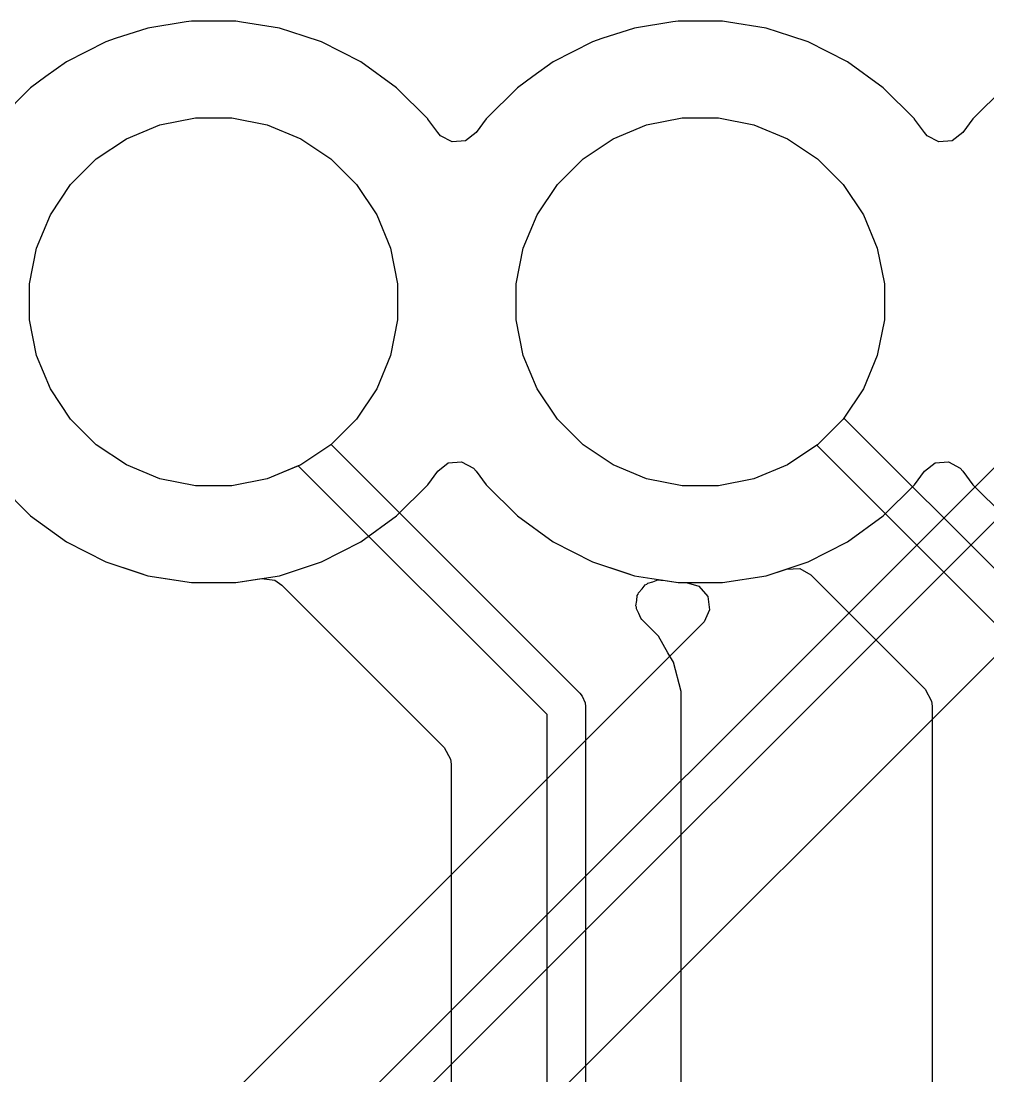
# Model space of a CAD drawing. Header units: inches. Extents: x 6.57 to 9.79, y -8.72 to -3.17.
# Drawn here: x 7.9392 to 8.1378, y -5.3866 to -5.1698 of the extents above; entities that cross this region are included whole.
import ezdxf

# ---------------------------------------------------------------- set-up
doc = ezdxf.new("R2010")
doc.units = ezdxf.units.IN
doc.header["$MEASUREMENT"] = 0
doc.layers.add('In1.Cu', color=91, linetype='CONTINUOUS', true_color=0x7fc87f)

msp = doc.modelspace()

# ---------------------------------------------------------------- linework, layer by layer
at = {"layer": 'In1.Cu', "linetype": 'CONTINUOUS'}
for p, q in [((7.9731, -5.16997), (7.96521, -5.17122)), ((7.9731, -5.16997), (7.96521, -5.17122)), ((7.9731, -5.16997), (7.96521, -5.17122)), ((7.9731, -5.16997), (7.96521, -5.17122)), ((7.97418, -5.1698), (7.9731, -5.16997)), ((7.97418, -5.1698), (7.9731, -5.16997)), ((7.97418, -5.1698), (7.9731, -5.16997)), ((7.97418, -5.1698), (7.9731, -5.16997)), ((7.98326, -5.1698), (7.97418, -5.1698)), ((7.98326, -5.1698), (7.97418, -5.1698)), ((7.98326, -5.1698), (7.97418, -5.1698)), ((7.98326, -5.1698), (7.97418, -5.1698)), ((7.98449, -5.16999), (7.98326, -5.1698)), ((7.98449, -5.16999), (7.98326, -5.1698)), ((7.98449, -5.16999), (7.98326, -5.1698)), ((7.98449, -5.16999), (7.98326, -5.1698)), ((7.99224, -5.17122), (7.98449, -5.16999)), ((7.99224, -5.17122), (7.98449, -5.16999)), ((7.99224, -5.17122), (7.98449, -5.16999)), ((7.99224, -5.17122), (7.98449, -5.16999)), ((8.0731, -5.16997), (8.06521, -5.17122)), ((8.0731, -5.16997), (8.06521, -5.17122)), ((8.0731, -5.16997), (8.06521, -5.17122)), ((8.0731, -5.16997), (8.06521, -5.17122)), ((8.07418, -5.1698), (8.0731, -5.16997)), ((8.07418, -5.1698), (8.0731, -5.16997)), ((8.07418, -5.1698), (8.0731, -5.16997)), ((8.07418, -5.1698), (8.0731, -5.16997)), ((8.08326, -5.1698), (8.07418, -5.1698)), ((8.08326, -5.1698), (8.07418, -5.1698)), ((8.08326, -5.1698), (8.07418, -5.1698)), ((8.08326, -5.1698), (8.07418, -5.1698)), ((8.08449, -5.16999), (8.08326, -5.1698)), ((8.08449, -5.16999), (8.08326, -5.1698)), ((8.08449, -5.16999), (8.08326, -5.1698)), ((8.08449, -5.16999), (8.08326, -5.1698)), ((8.09224, -5.17122), (8.08449, -5.16999)), ((8.09224, -5.17122), (8.08449, -5.16999)), ((8.09224, -5.17122), (8.08449, -5.16999)), ((8.09224, -5.17122), (8.08449, -5.16999)), ((7.96521, -5.17122), (7.95848, -5.17341)), ((7.96521, -5.17122), (7.95848, -5.17341)), ((7.96521, -5.17122), (7.95848, -5.17341)), ((7.96521, -5.17122), (7.95848, -5.17341)), ((7.99732, -5.17287), (7.99224, -5.17122)), ((7.99732, -5.17287), (7.99224, -5.17122)), ((7.99732, -5.17287), (7.99224, -5.17122)), ((7.99732, -5.17287), (7.99224, -5.17122)), ((8.00087, -5.17403), (7.99732, -5.17287)), ((8.00087, -5.17403), (7.99732, -5.17287)), ((8.00087, -5.17403), (7.99732, -5.17287)), ((8.00087, -5.17403), (7.99732, -5.17287)), ((8.06521, -5.17122), (8.05848, -5.17341)), ((8.06521, -5.17122), (8.05848, -5.17341)), ((8.06521, -5.17122), (8.05848, -5.17341)), ((8.06521, -5.17122), (8.05848, -5.17341)), ((8.09732, -5.17287), (8.09224, -5.17122)), ((8.09732, -5.17287), (8.09224, -5.17122)), ((8.09732, -5.17287), (8.09224, -5.17122)), ((8.09732, -5.17287), (8.09224, -5.17122)), ((8.10087, -5.17403), (8.09732, -5.17287)), ((8.10087, -5.17403), (8.09732, -5.17287)), ((8.10087, -5.17403), (8.09732, -5.17287)), ((8.10087, -5.17403), (8.09732, -5.17287)), ((7.95657, -5.17403), (7.94848, -5.17815)), ((7.95657, -5.17403), (7.94848, -5.17815)), ((7.95657, -5.17403), (7.94848, -5.17815)), ((7.95657, -5.17403), (7.94848, -5.17815)), ((7.95848, -5.17341), (7.95657, -5.17403)), ((7.95848, -5.17341), (7.95657, -5.17403)), ((7.95848, -5.17341), (7.95657, -5.17403)), ((7.95848, -5.17341), (7.95657, -5.17403)), ((7.95657, -5.17403), (7.95657, -5.17403)), ((7.95657, -5.17403), (7.95657, -5.17403)), ((7.95657, -5.17403), (7.95657, -5.17403)), ((7.95657, -5.17403), (7.95657, -5.17403)), ((7.95657, -5.17403), (7.95657, -5.17403)), ((7.95657, -5.17403), (7.95657, -5.17403)), ((7.95657, -5.17403), (7.95657, -5.17403)), ((7.95657, -5.17403), (7.95657, -5.17403)), ((8.00897, -5.17815), (8.00087, -5.17403)), ((8.00897, -5.17815), (8.00087, -5.17403)), ((8.00897, -5.17815), (8.00087, -5.17403)), ((8.00897, -5.17815), (8.00087, -5.17403)), ((8.05657, -5.17403), (8.04848, -5.17815)), ((8.05657, -5.17403), (8.04848, -5.17815)), ((8.05657, -5.17403), (8.04848, -5.17815)), ((8.05657, -5.17403), (8.04848, -5.17815)), ((8.05848, -5.17341), (8.05657, -5.17403)), ((8.05848, -5.17341), (8.05657, -5.17403)), ((8.05848, -5.17341), (8.05657, -5.17403)), ((8.05848, -5.17341), (8.05657, -5.17403)), ((8.05657, -5.17403), (8.05657, -5.17403)), ((8.05657, -5.17403), (8.05657, -5.17403)), ((8.05657, -5.17403), (8.05657, -5.17403)), ((8.05657, -5.17403), (8.05657, -5.17403)), ((8.05657, -5.17403), (8.05657, -5.17403)), ((8.05657, -5.17403), (8.05657, -5.17403)), ((8.05657, -5.17403), (8.05657, -5.17403)), ((8.05657, -5.17403), (8.05657, -5.17403)), ((8.10897, -5.17815), (8.10087, -5.17403)), ((8.10897, -5.17815), (8.10087, -5.17403)), ((8.10897, -5.17815), (8.10087, -5.17403)), ((8.10897, -5.17815), (8.10087, -5.17403)), ((7.94848, -5.17815), (7.94429, -5.1812)), ((7.94848, -5.17815), (7.94429, -5.1812)), ((7.94848, -5.17815), (7.94429, -5.1812)), ((7.94848, -5.17815), (7.94429, -5.1812)), ((8.01632, -5.18349), (8.00897, -5.17815)), ((8.01632, -5.18349), (8.00897, -5.17815)), ((8.01632, -5.18349), (8.00897, -5.17815)), ((8.01632, -5.18349), (8.00897, -5.17815)), ((8.04848, -5.17815), (8.04429, -5.1812)), ((8.04848, -5.17815), (8.04429, -5.1812)), ((8.04848, -5.17815), (8.04429, -5.1812)), ((8.04848, -5.17815), (8.04429, -5.1812)), ((8.11632, -5.18349), (8.10897, -5.17815)), ((8.11632, -5.18349), (8.10897, -5.17815)), ((8.11632, -5.18349), (8.10897, -5.17815)), ((8.11632, -5.18349), (8.10897, -5.17815)), ((7.94429, -5.1812), (7.94113, -5.18349)), ((7.94429, -5.1812), (7.94113, -5.18349)), ((7.94429, -5.1812), (7.94113, -5.18349)), ((7.94429, -5.1812), (7.94113, -5.18349)), ((8.04429, -5.1812), (8.04113, -5.18349)), ((8.04429, -5.1812), (8.04113, -5.18349)), ((8.04429, -5.1812), (8.04113, -5.18349)), ((8.04429, -5.1812), (8.04113, -5.18349)), ((7.94113, -5.18349), (7.93471, -5.18991)), ((7.94113, -5.18349), (7.93471, -5.18991)), ((7.94113, -5.18349), (7.93471, -5.18991)), ((7.94113, -5.18349), (7.93471, -5.18991)), ((7.94113, -5.18349), (7.94113, -5.18349)), ((7.94113, -5.18349), (7.94113, -5.18349)), ((7.94113, -5.18349), (7.94113, -5.18349)), ((7.94113, -5.18349), (7.94113, -5.18349)), ((7.94113, -5.18349), (7.94113, -5.18349)), ((7.94113, -5.18349), (7.94113, -5.18349)), ((7.94113, -5.18349), (7.94113, -5.18349)), ((7.94113, -5.18349), (7.94113, -5.18349)), ((8.02274, -5.18991), (8.01632, -5.18349)), ((8.02274, -5.18991), (8.01632, -5.18349)), ((8.02274, -5.18991), (8.01632, -5.18349)), ((8.02274, -5.18991), (8.01632, -5.18349)), ((8.04113, -5.18349), (8.03471, -5.18991)), ((8.04113, -5.18349), (8.03471, -5.18991)), ((8.04113, -5.18349), (8.03471, -5.18991)), ((8.04113, -5.18349), (8.03471, -5.18991)), ((8.04113, -5.18349), (8.04113, -5.18349)), ((8.04113, -5.18349), (8.04113, -5.18349)), ((8.04113, -5.18349), (8.04113, -5.18349)), ((8.04113, -5.18349), (8.04113, -5.18349)), ((8.04113, -5.18349), (8.04113, -5.18349)), ((8.04113, -5.18349), (8.04113, -5.18349)), ((8.04113, -5.18349), (8.04113, -5.18349)), ((8.04113, -5.18349), (8.04113, -5.18349)), ((8.12274, -5.18991), (8.11632, -5.18349)), ((8.12274, -5.18991), (8.11632, -5.18349)), ((8.12274, -5.18991), (8.11632, -5.18349)), ((8.12274, -5.18991), (8.11632, -5.18349)), ((8.14113, -5.18349), (8.13471, -5.18991)), ((8.14113, -5.18349), (8.13471, -5.18991)), ((8.14113, -5.18349), (8.13471, -5.18991)), ((8.14113, -5.18349), (8.13471, -5.18991)), ((7.96769, -5.19114), (7.975, -5.18969)), ((7.96769, -5.19114), (7.975, -5.18969)), ((7.96769, -5.19114), (7.975, -5.18969)), ((7.96769, -5.19114), (7.975, -5.18969)), ((7.975, -5.18969), (7.98245, -5.18969)), ((7.975, -5.18969), (7.98245, -5.18969)), ((7.975, -5.18969), (7.98245, -5.18969)), ((7.975, -5.18969), (7.98245, -5.18969)), ((7.98245, -5.18969), (7.98975, -5.19114)), ((7.98245, -5.18969), (7.98975, -5.19114)), ((7.98245, -5.18969), (7.98975, -5.19114)), ((7.98245, -5.18969), (7.98975, -5.19114)), ((8.02275, -5.18993), (8.02274, -5.18991)), ((8.02275, -5.18993), (8.02274, -5.18991)), ((8.02275, -5.18993), (8.02274, -5.18991)), ((8.02275, -5.18993), (8.02274, -5.18991)), ((8.02477, -5.19271), (8.02275, -5.18993)), ((8.02477, -5.19271), (8.02275, -5.18993)), ((8.02477, -5.19271), (8.02275, -5.18993)), ((8.02477, -5.19271), (8.02275, -5.18993)), ((8.03471, -5.18991), (8.03267, -5.19271)), ((8.03471, -5.18991), (8.03267, -5.19271)), ((8.03471, -5.18991), (8.03267, -5.19271)), ((8.03471, -5.18991), (8.03267, -5.19271)), ((8.06769, -5.19114), (8.075, -5.18969)), ((8.06769, -5.19114), (8.075, -5.18969)), ((8.06769, -5.19114), (8.075, -5.18969)), ((8.06769, -5.19114), (8.075, -5.18969)), ((8.075, -5.18969), (8.08245, -5.18969)), ((8.075, -5.18969), (8.08245, -5.18969)), ((8.075, -5.18969), (8.08245, -5.18969)), ((8.075, -5.18969), (8.08245, -5.18969)), ((8.08245, -5.18969), (8.08975, -5.19114)), ((8.08245, -5.18969), (8.08975, -5.19114)), ((8.08245, -5.18969), (8.08975, -5.19114)), ((8.08245, -5.18969), (8.08975, -5.19114)), ((8.12275, -5.18993), (8.12274, -5.18991)), ((8.12275, -5.18993), (8.12274, -5.18991)), ((8.12275, -5.18993), (8.12274, -5.18991)), ((8.12275, -5.18993), (8.12274, -5.18991)), ((8.12477, -5.19271), (8.12275, -5.18993)), ((8.12477, -5.19271), (8.12275, -5.18993)), ((8.12477, -5.19271), (8.12275, -5.18993)), ((8.12477, -5.19271), (8.12275, -5.18993)), ((8.13471, -5.18991), (8.13267, -5.19271)), ((8.13471, -5.18991), (8.13267, -5.19271)), ((8.13471, -5.18991), (8.13267, -5.19271)), ((8.13471, -5.18991), (8.13267, -5.19271)), ((7.96081, -5.19399), (7.96769, -5.19114)), ((7.96081, -5.19399), (7.96769, -5.19114)), ((7.96081, -5.19399), (7.96769, -5.19114)), ((7.96081, -5.19399), (7.96769, -5.19114)), ((7.98975, -5.19114), (7.99664, -5.19399)), ((7.98975, -5.19114), (7.99664, -5.19399)), ((7.98975, -5.19114), (7.99664, -5.19399)), ((7.98975, -5.19114), (7.99664, -5.19399)), ((8.06081, -5.19399), (8.06769, -5.19114)), ((8.06081, -5.19399), (8.06769, -5.19114)), ((8.06081, -5.19399), (8.06769, -5.19114)), ((8.06081, -5.19399), (8.06769, -5.19114)), ((8.08975, -5.19114), (8.09664, -5.19399)), ((8.08975, -5.19114), (8.09664, -5.19399)), ((8.08975, -5.19114), (8.09664, -5.19399)), ((8.08975, -5.19114), (8.09664, -5.19399)), ((7.95462, -5.19813), (7.96081, -5.19399)), ((7.95462, -5.19813), (7.96081, -5.19399)), ((7.95462, -5.19813), (7.96081, -5.19399)), ((7.95462, -5.19813), (7.96081, -5.19399)), ((7.99664, -5.19399), (8.00283, -5.19813)), ((7.99664, -5.19399), (8.00283, -5.19813)), ((7.99664, -5.19399), (8.00283, -5.19813)), ((7.99664, -5.19399), (8.00283, -5.19813)), ((8.02532, -5.19335), (8.02477, -5.19271)), ((8.02532, -5.19335), (8.02477, -5.19271)), ((8.02532, -5.19335), (8.02477, -5.19271)), ((8.02532, -5.19335), (8.02477, -5.19271)), ((8.02775, -5.19463), (8.02532, -5.19335)), ((8.02775, -5.19463), (8.02532, -5.19335)), ((8.02775, -5.19463), (8.02532, -5.19335)), ((8.02775, -5.19463), (8.02532, -5.19335)), ((8.03049, -5.19439), (8.02775, -5.19463)), ((8.03049, -5.19439), (8.02775, -5.19463)), ((8.03049, -5.19439), (8.02775, -5.19463)), ((8.03049, -5.19439), (8.02775, -5.19463)), ((8.03267, -5.19271), (8.03049, -5.19439)), ((8.03267, -5.19271), (8.03049, -5.19439)), ((8.03267, -5.19271), (8.03049, -5.19439)), ((8.03267, -5.19271), (8.03049, -5.19439)), ((8.05462, -5.19813), (8.06081, -5.19399)), ((8.05462, -5.19813), (8.06081, -5.19399)), ((8.05462, -5.19813), (8.06081, -5.19399)), ((8.05462, -5.19813), (8.06081, -5.19399)), ((8.09664, -5.19399), (8.10283, -5.19813)), ((8.09664, -5.19399), (8.10283, -5.19813)), ((8.09664, -5.19399), (8.10283, -5.19813)), ((8.09664, -5.19399), (8.10283, -5.19813)), ((8.12532, -5.19335), (8.12477, -5.19271)), ((8.12532, -5.19335), (8.12477, -5.19271)), ((8.12532, -5.19335), (8.12477, -5.19271)), ((8.12532, -5.19335), (8.12477, -5.19271)), ((8.12775, -5.19463), (8.12532, -5.19335)), ((8.12775, -5.19463), (8.12532, -5.19335)), ((8.12775, -5.19463), (8.12532, -5.19335)), ((8.12775, -5.19463), (8.12532, -5.19335)), ((8.13049, -5.19439), (8.12775, -5.19463)), ((8.13049, -5.19439), (8.12775, -5.19463)), ((8.13049, -5.19439), (8.12775, -5.19463)), ((8.13049, -5.19439), (8.12775, -5.19463)), ((8.13267, -5.19271), (8.13049, -5.19439)), ((8.13267, -5.19271), (8.13049, -5.19439)), ((8.13267, -5.19271), (8.13049, -5.19439)), ((8.13267, -5.19271), (8.13049, -5.19439)), ((7.94935, -5.2034), (7.95462, -5.19813)), ((7.94935, -5.2034), (7.95462, -5.19813)), ((7.94935, -5.2034), (7.95462, -5.19813)), ((7.94935, -5.2034), (7.95462, -5.19813)), ((8.00283, -5.19813), (8.0081, -5.2034)), ((8.00283, -5.19813), (8.0081, -5.2034)), ((8.00283, -5.19813), (8.0081, -5.2034)), ((8.00283, -5.19813), (8.0081, -5.2034)), ((8.04935, -5.2034), (8.05462, -5.19813)), ((8.04935, -5.2034), (8.05462, -5.19813)), ((8.04935, -5.2034), (8.05462, -5.19813)), ((8.04935, -5.2034), (8.05462, -5.19813)), ((8.10283, -5.19813), (8.1081, -5.2034)), ((8.10283, -5.19813), (8.1081, -5.2034)), ((8.10283, -5.19813), (8.1081, -5.2034)), ((8.10283, -5.19813), (8.1081, -5.2034)), ((7.94521, -5.20959), (7.94935, -5.2034)), ((7.94521, -5.20959), (7.94935, -5.2034)), ((7.94521, -5.20959), (7.94935, -5.2034)), ((7.94521, -5.20959), (7.94935, -5.2034)), ((8.0081, -5.2034), (8.01224, -5.20959)), ((8.0081, -5.2034), (8.01224, -5.20959)), ((8.0081, -5.2034), (8.01224, -5.20959)), ((8.0081, -5.2034), (8.01224, -5.20959)), ((8.04521, -5.20959), (8.04935, -5.2034)), ((8.04521, -5.20959), (8.04935, -5.2034)), ((8.04521, -5.20959), (8.04935, -5.2034)), ((8.04521, -5.20959), (8.04935, -5.2034)), ((8.1081, -5.2034), (8.11224, -5.20959)), ((8.1081, -5.2034), (8.11224, -5.20959)), ((8.1081, -5.2034), (8.11224, -5.20959)), ((8.1081, -5.2034), (8.11224, -5.20959)), ((7.94236, -5.21647), (7.94521, -5.20959)), ((7.94236, -5.21647), (7.94521, -5.20959)), ((7.94236, -5.21647), (7.94521, -5.20959)), ((7.94236, -5.21647), (7.94521, -5.20959)), ((8.01224, -5.20959), (8.01509, -5.21647)), ((8.01224, -5.20959), (8.01509, -5.21647)), ((8.01224, -5.20959), (8.01509, -5.21647)), ((8.01224, -5.20959), (8.01509, -5.21647)), ((8.04236, -5.21647), (8.04521, -5.20959)), ((8.04236, -5.21647), (8.04521, -5.20959)), ((8.04236, -5.21647), (8.04521, -5.20959)), ((8.04236, -5.21647), (8.04521, -5.20959)), ((8.11224, -5.20959), (8.11509, -5.21647)), ((8.11224, -5.20959), (8.11509, -5.21647)), ((8.11224, -5.20959), (8.11509, -5.21647)), ((8.11224, -5.20959), (8.11509, -5.21647)), ((7.94091, -5.22378), (7.94236, -5.21647)), ((7.94091, -5.22378), (7.94236, -5.21647)), ((7.94091, -5.22378), (7.94236, -5.21647)), ((7.94091, -5.22378), (7.94236, -5.21647)), ((8.01509, -5.21647), (8.01654, -5.22378)), ((8.01509, -5.21647), (8.01654, -5.22378)), ((8.01509, -5.21647), (8.01654, -5.22378)), ((8.01509, -5.21647), (8.01654, -5.22378)), ((8.04091, -5.22378), (8.04236, -5.21647)), ((8.04091, -5.22378), (8.04236, -5.21647)), ((8.04091, -5.22378), (8.04236, -5.21647)), ((8.04091, -5.22378), (8.04236, -5.21647)), ((8.11509, -5.21647), (8.11654, -5.22378)), ((8.11509, -5.21647), (8.11654, -5.22378)), ((8.11509, -5.21647), (8.11654, -5.22378)), ((8.11509, -5.21647), (8.11654, -5.22378)), ((7.94091, -5.23123), (7.94091, -5.22378)), ((7.94091, -5.23123), (7.94091, -5.22378)), ((7.94091, -5.23123), (7.94091, -5.22378)), ((7.94091, -5.23123), (7.94091, -5.22378)), ((8.01654, -5.22378), (8.01654, -5.23123)), ((8.01654, -5.22378), (8.01654, -5.23123)), ((8.01654, -5.22378), (8.01654, -5.23123)), ((8.01654, -5.22378), (8.01654, -5.23123)), ((8.04091, -5.23123), (8.04091, -5.22378)), ((8.04091, -5.23123), (8.04091, -5.22378)), ((8.04091, -5.23123), (8.04091, -5.22378)), ((8.04091, -5.23123), (8.04091, -5.22378)), ((8.11654, -5.22378), (8.11654, -5.23123)), ((8.11654, -5.22378), (8.11654, -5.23123)), ((8.11654, -5.22378), (8.11654, -5.23123)), ((8.11654, -5.22378), (8.11654, -5.23123)), ((7.94236, -5.23854), (7.94091, -5.23123)), ((7.94236, -5.23854), (7.94091, -5.23123)), ((7.94236, -5.23854), (7.94091, -5.23123)), ((7.94236, -5.23854), (7.94091, -5.23123)), ((8.01654, -5.23123), (8.01509, -5.23854)), ((8.01654, -5.23123), (8.01509, -5.23854)), ((8.01654, -5.23123), (8.01509, -5.23854)), ((8.01654, -5.23123), (8.01509, -5.23854)), ((8.04236, -5.23854), (8.04091, -5.23123)), ((8.04236, -5.23854), (8.04091, -5.23123)), ((8.04236, -5.23854), (8.04091, -5.23123)), ((8.04236, -5.23854), (8.04091, -5.23123)), ((8.11654, -5.23123), (8.11509, -5.23854)), ((8.11654, -5.23123), (8.11509, -5.23854)), ((8.11654, -5.23123), (8.11509, -5.23854)), ((8.11654, -5.23123), (8.11509, -5.23854)), ((7.94521, -5.24542), (7.94236, -5.23854)), ((7.94521, -5.24542), (7.94236, -5.23854)), ((7.94521, -5.24542), (7.94236, -5.23854)), ((7.94521, -5.24542), (7.94236, -5.23854)), ((8.01509, -5.23854), (8.01224, -5.24542)), ((8.01509, -5.23854), (8.01224, -5.24542)), ((8.01509, -5.23854), (8.01224, -5.24542)), ((8.01509, -5.23854), (8.01224, -5.24542)), ((8.04521, -5.24542), (8.04236, -5.23854)), ((8.04521, -5.24542), (8.04236, -5.23854)), ((8.04521, -5.24542), (8.04236, -5.23854)), ((8.04521, -5.24542), (8.04236, -5.23854)), ((8.11509, -5.23854), (8.11224, -5.24542)), ((8.11509, -5.23854), (8.11224, -5.24542)), ((8.11509, -5.23854), (8.11224, -5.24542)), ((8.11509, -5.23854), (8.11224, -5.24542)), ((7.94935, -5.25161), (7.94521, -5.24542)), ((7.94935, -5.25161), (7.94521, -5.24542)), ((7.94935, -5.25161), (7.94521, -5.24542)), ((7.94935, -5.25161), (7.94521, -5.24542)), ((8.01224, -5.24542), (8.0081, -5.25161)), ((8.01224, -5.24542), (8.0081, -5.25161)), ((8.01224, -5.24542), (8.0081, -5.25161)), ((8.01224, -5.24542), (8.0081, -5.25161)), ((8.04935, -5.25161), (8.04521, -5.24542)), ((8.04935, -5.25161), (8.04521, -5.24542)), ((8.04935, -5.25161), (8.04521, -5.24542)), ((8.04935, -5.25161), (8.04521, -5.24542)), ((8.11224, -5.24542), (8.1081, -5.25161)), ((8.11224, -5.24542), (8.1081, -5.25161)), ((8.11224, -5.24542), (8.1081, -5.25161)), ((8.11224, -5.24542), (8.10822, -5.25143)), ((7.95462, -5.25688), (7.94935, -5.25161)), ((7.95462, -5.25688), (7.94935, -5.25161)), ((7.95462, -5.25688), (7.94935, -5.25161)), ((7.95462, -5.25688), (7.94935, -5.25161)), ((7.98934, -5.41132), (8.14923, -5.25143)), ((8.0081, -5.25161), (8.00283, -5.25688)), ((8.0081, -5.25161), (8.00283, -5.25688)), ((8.0081, -5.25161), (8.00283, -5.25688)), ((8.0081, -5.25161), (8.00287, -5.25684)), ((8.05462, -5.25688), (8.04935, -5.25161)), ((8.05462, -5.25688), (8.04935, -5.25161)), ((8.05462, -5.25688), (8.04935, -5.25161)), ((8.05462, -5.25688), (8.04935, -5.25161)), ((8.1081, -5.25161), (8.10283, -5.25688)), ((8.1081, -5.25161), (8.10283, -5.25688)), ((8.1081, -5.25161), (8.10283, -5.25688)), ((8.10822, -5.25143), (8.15278, -5.296)), ((7.96081, -5.26102), (7.95462, -5.25688)), ((7.96081, -5.26102), (7.95462, -5.25688)), ((7.96081, -5.26102), (7.95462, -5.25688)), ((7.96081, -5.26102), (7.95462, -5.25688)), ((8.1548, -5.257), (7.99606, -5.41573)), ((8.00283, -5.25688), (7.99664, -5.26102)), ((8.00283, -5.25688), (7.99664, -5.26102)), ((8.00283, -5.25688), (7.99664, -5.26102)), ((8.00287, -5.25684), (8.05396, -5.30793)), ((8.06081, -5.26102), (8.05462, -5.25688)), ((8.06081, -5.26102), (8.05462, -5.25688)), ((8.06081, -5.26102), (8.05462, -5.25688)), ((8.06081, -5.26102), (8.05462, -5.25688)), ((8.10283, -5.25688), (8.09664, -5.26102)), ((8.10283, -5.25688), (8.09664, -5.26102)), ((8.10283, -5.25688), (8.09664, -5.26102)), ((8.10265, -5.257), (8.09664, -5.26102)), ((8.14606, -5.30041), (8.10265, -5.257)), ((7.96769, -5.26387), (7.96081, -5.26102)), ((7.96769, -5.26387), (7.96081, -5.26102)), ((7.96769, -5.26387), (7.96081, -5.26102)), ((7.96769, -5.26387), (7.96081, -5.26102)), ((7.99664, -5.26102), (7.98975, -5.26387)), ((7.99664, -5.26102), (7.98975, -5.26387)), ((7.99664, -5.26102), (7.98975, -5.26387)), ((7.99613, -5.26123), (7.98975, -5.26387)), ((8.04724, -5.31235), (7.99613, -5.26123)), ((8.02477, -5.26229), (8.02695, -5.26062)), ((8.02477, -5.26229), (8.02695, -5.26062)), ((8.02477, -5.26229), (8.02695, -5.26062)), ((8.02695, -5.26062), (8.02969, -5.26038)), ((8.02695, -5.26062), (8.02969, -5.26038)), ((8.02695, -5.26062), (8.02969, -5.26038)), ((8.02969, -5.26038), (8.03213, -5.26166)), ((8.02969, -5.26038), (8.03213, -5.26166)), ((8.02969, -5.26038), (8.03213, -5.26166)), ((8.03213, -5.26166), (8.03267, -5.26229)), ((8.03213, -5.26166), (8.03267, -5.26229)), ((8.03213, -5.26166), (8.03267, -5.26229)), ((8.06769, -5.26387), (8.06081, -5.26102)), ((8.06769, -5.26387), (8.06081, -5.26102)), ((8.06769, -5.26387), (8.06081, -5.26102)), ((8.06769, -5.26387), (8.06081, -5.26102)), ((8.09664, -5.26102), (8.08975, -5.26387)), ((8.09664, -5.26102), (8.08975, -5.26387)), ((8.09664, -5.26102), (8.08975, -5.26387)), ((8.09664, -5.26102), (8.08975, -5.26387)), ((8.12477, -5.26229), (8.12695, -5.26062)), ((8.12477, -5.26229), (8.12695, -5.26062)), ((8.12695, -5.26062), (8.12969, -5.26038)), ((8.12695, -5.26062), (8.12969, -5.26038)), ((8.12969, -5.26038), (8.13213, -5.26166)), ((8.12969, -5.26038), (8.13213, -5.26166)), ((8.13213, -5.26166), (8.13267, -5.26229)), ((8.13213, -5.26166), (8.13267, -5.26229)), ((7.975, -5.26532), (7.96769, -5.26387)), ((7.975, -5.26532), (7.96769, -5.26387)), ((7.975, -5.26532), (7.96769, -5.26387)), ((7.975, -5.26532), (7.96769, -5.26387)), ((7.98975, -5.26387), (7.98245, -5.26532)), ((7.98975, -5.26387), (7.98245, -5.26532)), ((7.98975, -5.26387), (7.98245, -5.26532)), ((7.98975, -5.26387), (7.98245, -5.26532)), ((8.02274, -5.2651), (8.02477, -5.26229)), ((8.02274, -5.2651), (8.02477, -5.26229)), ((8.02274, -5.2651), (8.02477, -5.26229)), ((8.03267, -5.26229), (8.03471, -5.2651)), ((8.03267, -5.26229), (8.03471, -5.2651)), ((8.03267, -5.26229), (8.03471, -5.2651)), ((8.075, -5.26532), (8.06769, -5.26387)), ((8.075, -5.26532), (8.06769, -5.26387)), ((8.075, -5.26532), (8.06769, -5.26387)), ((8.075, -5.26532), (8.06769, -5.26387)), ((8.08975, -5.26387), (8.08245, -5.26532)), ((8.08975, -5.26387), (8.08245, -5.26532)), ((8.08975, -5.26387), (8.08245, -5.26532)), ((8.08975, -5.26387), (8.08245, -5.26532)), ((8.12274, -5.2651), (8.12477, -5.26229)), ((8.12274, -5.2651), (8.12477, -5.26229)), ((8.13267, -5.26229), (8.13471, -5.2651)), ((8.13267, -5.26229), (8.13471, -5.2651)), ((7.93471, -5.2651), (7.94113, -5.27152)), ((7.93471, -5.2651), (7.94113, -5.27152)), ((7.93471, -5.2651), (7.94113, -5.27152)), ((7.93471, -5.2651), (7.94113, -5.27152)), ((7.98245, -5.26532), (7.975, -5.26532)), ((7.98245, -5.26532), (7.975, -5.26532)), ((7.98245, -5.26532), (7.975, -5.26532)), ((7.98245, -5.26532), (7.975, -5.26532)), ((8.01632, -5.27152), (8.02274, -5.2651)), ((8.01632, -5.27152), (8.02274, -5.2651)), ((8.01632, -5.27152), (8.02274, -5.2651)), ((8.03471, -5.2651), (8.04113, -5.27152)), ((8.03471, -5.2651), (8.04113, -5.27152)), ((8.03471, -5.2651), (8.04113, -5.27152)), ((8.08245, -5.26532), (8.075, -5.26532)), ((8.08245, -5.26532), (8.075, -5.26532)), ((8.08245, -5.26532), (8.075, -5.26532)), ((8.08245, -5.26532), (8.075, -5.26532)), ((8.11632, -5.27152), (8.12274, -5.2651)), ((8.11632, -5.27152), (8.12274, -5.2651)), ((8.13471, -5.2651), (8.14113, -5.27152)), ((8.13471, -5.2651), (8.14113, -5.27152)), ((7.94113, -5.27152), (7.94848, -5.27686)), ((7.94113, -5.27152), (7.94848, -5.27686)), ((7.94113, -5.27152), (7.94848, -5.27686)), ((7.94113, -5.27152), (7.94848, -5.27686)), ((8.00897, -5.27686), (8.01632, -5.27152)), ((8.00897, -5.27686), (8.01632, -5.27152)), ((8.00897, -5.27686), (8.01632, -5.27152)), ((8.04113, -5.27152), (8.04848, -5.27686)), ((8.04113, -5.27152), (8.04848, -5.27686)), ((8.04113, -5.27152), (8.04848, -5.27686)), ((8.10897, -5.27686), (8.11632, -5.27152)), ((8.10897, -5.27686), (8.11632, -5.27152)), ((7.94848, -5.27686), (7.95657, -5.28098)), ((7.94848, -5.27686), (7.95657, -5.28098)), ((7.94848, -5.27686), (7.95657, -5.28098)), ((7.94848, -5.27686), (7.95657, -5.28098)), ((8.00087, -5.28098), (8.00897, -5.27686)), ((8.00087, -5.28098), (8.00897, -5.27686)), ((8.00087, -5.28098), (8.00897, -5.27686)), ((8.04848, -5.27686), (8.05657, -5.28098)), ((8.04848, -5.27686), (8.05657, -5.28098)), ((8.04848, -5.27686), (8.05657, -5.28098)), ((8.10087, -5.28098), (8.10897, -5.27686)), ((8.10087, -5.28098), (8.10897, -5.27686)), ((7.95657, -5.28098), (7.96356, -5.28325)), ((7.95657, -5.28098), (7.96344, -5.28321)), ((7.95657, -5.28098), (7.96356, -5.28325)), ((7.95657, -5.28098), (7.96344, -5.28321)), ((7.99224, -5.28379), (8.00087, -5.28098)), ((7.99224, -5.28379), (8.00087, -5.28098)), ((7.99224, -5.28379), (8.00087, -5.28098)), ((8.05657, -5.28098), (8.06356, -5.28325)), ((8.05657, -5.28098), (8.06356, -5.28325)), ((8.05657, -5.28098), (8.06344, -5.28321)), ((8.09224, -5.28379), (8.10087, -5.28098)), ((8.09224, -5.28379), (8.10087, -5.28098)), ((7.96344, -5.28321), (7.96521, -5.28379)), ((7.96344, -5.28321), (7.96521, -5.28379)), ((7.96356, -5.28325), (7.96521, -5.28379)), ((7.96356, -5.28325), (7.96521, -5.28379)), ((8.0172, -5.42247), (8.15605, -5.28361)), ((8.06344, -5.28321), (8.06521, -5.28379)), ((8.06356, -5.28325), (8.06521, -5.28379)), ((8.06356, -5.28325), (8.06521, -5.28379)), ((8.09224, -5.28379), (8.09644, -5.28242)), ((8.09644, -5.28242), (8.09919, -5.28234)), ((8.09919, -5.28234), (8.1014, -5.28361)), ((8.1014, -5.28361), (8.12493, -5.30714)), ((7.96521, -5.28379), (7.96875, -5.28435)), ((7.96521, -5.28379), (7.9697, -5.2845)), ((7.96521, -5.28379), (7.96875, -5.28435)), ((7.96521, -5.28379), (7.96875, -5.28435)), ((7.96875, -5.28435), (7.97418, -5.28521)), ((7.96875, -5.28435), (7.97418, -5.28521)), ((7.96875, -5.28435), (7.97418, -5.28521)), ((7.9697, -5.2845), (7.97418, -5.28521)), ((7.97418, -5.28521), (7.97418, -5.28521)), ((7.97418, -5.28521), (7.98326, -5.28521)), ((7.97418, -5.28521), (7.97418, -5.28521)), ((7.97418, -5.28521), (7.98326, -5.28521)), ((7.97418, -5.28521), (7.97418, -5.28521)), ((7.97418, -5.28521), (7.98326, -5.28521)), ((7.97418, -5.28521), (7.97418, -5.28521)), ((7.97418, -5.28521), (7.98326, -5.28521)), ((7.98326, -5.28521), (7.99224, -5.28379)), ((7.98326, -5.28521), (7.99224, -5.28379)), ((7.98326, -5.28521), (7.99224, -5.28379)), ((7.98326, -5.28521), (7.98856, -5.28437)), ((7.98326, -5.28521), (7.98326, -5.28521)), ((7.98326, -5.28521), (7.98326, -5.28521)), ((7.98326, -5.28521), (7.98326, -5.28521)), ((7.98326, -5.28521), (7.98326, -5.28521)), ((7.98856, -5.28437), (7.99129, -5.28472)), ((7.99129, -5.28472), (7.99277, -5.28574)), ((7.99277, -5.28574), (8.02611, -5.31908)), ((8.06521, -5.28379), (8.06875, -5.28435)), ((8.06521, -5.28379), (8.06875, -5.28435)), ((8.06521, -5.28379), (8.06875, -5.28435)), ((8.06677, -5.28651), (8.06742, -5.28564)), ((8.06742, -5.28564), (8.06771, -5.28553)), ((8.06771, -5.28553), (8.06793, -5.28531)), ((8.06793, -5.28531), (8.06898, -5.28506)), ((8.06875, -5.28435), (8.07418, -5.28521)), ((8.06875, -5.28435), (8.07418, -5.28521)), ((8.06875, -5.28435), (8.07418, -5.28521)), ((8.06898, -5.28506), (8.07, -5.28468)), ((8.07, -5.28468), (8.07049, -5.2847)), ((8.07049, -5.2847), (8.0706, -5.28467)), ((8.0706, -5.28467), (8.07071, -5.28471)), ((8.07071, -5.28471), (8.07111, -5.28472)), ((8.07111, -5.28472), (8.07418, -5.28521)), ((8.07418, -5.28521), (8.07418, -5.28521)), ((8.07418, -5.28521), (8.08326, -5.28521)), ((8.07418, -5.28521), (8.07418, -5.28521)), ((8.07418, -5.28521), (8.08326, -5.28521)), ((8.07418, -5.28521), (8.07418, -5.28521)), ((8.07418, -5.28521), (8.08326, -5.28521)), ((8.07418, -5.28521), (8.07418, -5.28521)), ((8.07418, -5.28521), (8.0758, -5.28521)), ((8.0758, -5.28521), (8.07844, -5.28598)), ((8.08326, -5.28521), (8.09224, -5.28379)), ((8.08326, -5.28521), (8.09224, -5.28379)), ((8.08326, -5.28521), (8.09224, -5.28379)), ((8.08326, -5.28521), (8.08326, -5.28521)), ((8.08326, -5.28521), (8.08326, -5.28521)), ((8.08326, -5.28521), (8.08326, -5.28521)), ((8.0657, -5.28892), (8.06578, -5.28784)), ((8.06578, -5.28784), (8.06596, -5.28759)), ((8.06596, -5.28759), (8.06602, -5.28729)), ((8.06602, -5.28729), (8.06677, -5.28651)), ((8.07844, -5.28598), (8.08024, -5.28806)), ((8.06549, -5.28999), (8.0657, -5.28892)), ((8.0656, -5.29028), (8.06549, -5.28999)), ((8.08024, -5.28806), (8.08063, -5.29079)), ((8.06558, -5.29058), (8.0656, -5.29028)), ((8.0661, -5.29154), (8.06558, -5.29058)), ((8.0665, -5.29255), (8.0661, -5.29154)), ((8.08063, -5.29079), (8.07949, -5.29329)), ((8.07925, -5.29354), (7.97321, -5.39959)), ((8.06669, -5.29278), (8.0665, -5.29255)), ((8.0701, -5.2962), (8.06669, -5.29278)), ((8.07949, -5.29329), (8.07925, -5.29354)), ((8.07207, -5.29962), (8.0701, -5.2962)), ((8.07321, -5.30159), (8.07207, -5.29962)), ((8.07482, -5.3076), (8.07321, -5.30159)), ((8.12493, -5.30714), (8.12625, -5.30956)), ((8.05396, -5.30793), (8.05445, -5.30853)), ((8.05445, -5.30853), (8.05504, -5.30995)), ((8.07482, -5.31422), (8.07482, -5.3076)), ((8.07482, -5.3076), (8.07482, -5.3076)), ((8.12625, -5.30956), (8.12636, -5.3106)), ((8.05504, -5.30995), (8.05512, -5.31071)), ((8.05512, -5.31071), (8.05512, -6.67955)), ((8.12636, -5.3106), (8.12636, -6.70039)), ((8.04724, -6.68118), (8.04724, -5.31235)), ((8.07482, -6.66937), (8.07482, -5.31422)), ((8.07482, -5.31422), (8.07482, -5.31422)), ((8.02611, -5.31908), (8.02743, -5.32149)), ((8.02743, -5.32149), (8.02754, -5.32253)), ((8.02754, -5.32253), (8.02754, -6.67777))]:
    msp.add_line(p, q, dxfattribs=at)

doc.saveas('drawing.dxf')
